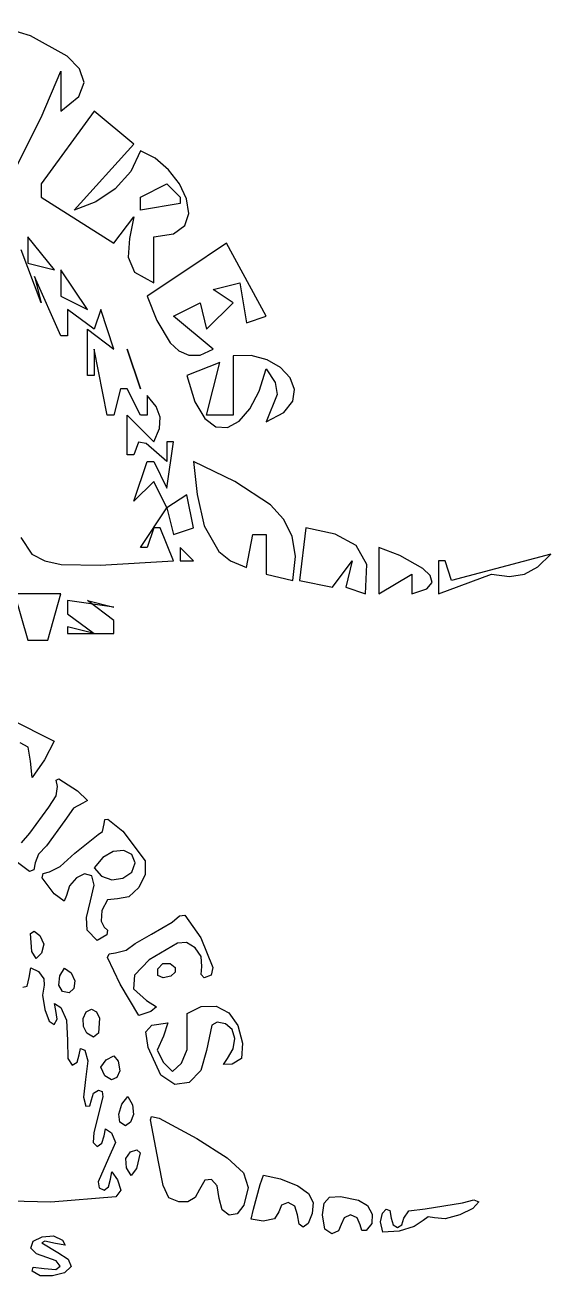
# Model space of a CAD drawing. Extents: x 1 to 59.9, y 7 to 57.7.
# Drawn here: x 38.9 to 59.9, y 7.1 to 57.1 of the extents above; entities that cross this region are included whole.
import ezdxf

# ---------------------------------------------------------------- set-up
doc = ezdxf.new("R2010")
doc.units = 0

msp = doc.modelspace()

# ---------------------------------------------------------------- linework, layer by layer
at = {"layer": 'Image'}
for p, q in [((39.116515, 56.691698), (37.682758, 57.129273)), ((40.580577, 55.880183), (39.116515, 56.691698)), ((41.068423, 55.377507), (40.580577, 55.880183)), ((39.534839, 53.425111), (40.328588, 55.277192)), ((40.328588, 55.277192), (40.328588, 53.689694)), ((41.257187, 54.833318), (41.068423, 55.377507)), ((41.044648, 54.264939), (41.257187, 54.833318)), ((40.328588, 53.689694), (41.044648, 54.264939)), ((41.651503, 53.689694), (39.534839, 50.779281)), ((43.239001, 52.366779), (41.651503, 53.689694)), ((38.476507, 51.308447), (39.534839, 53.425111)), ((40.857754, 49.720949), (43.239001, 52.366779)), ((43.503584, 52.102196), (43.11433, 51.269269)), ((44.095574, 51.80398), (43.503584, 52.102196)), ((44.631566, 51.340518), (44.095574, 51.80398)), ((43.11433, 51.269269), (42.494711, 50.5833)), ((45.064439, 50.775614), (44.631566, 51.340518)), ((39.534839, 50.779281), (39.534839, 50.250115)), ((42.494711, 50.5833), (41.718072, 50.061467)), ((43.503584, 50.250115), (44.561916, 50.779281)), ((44.561916, 50.779281), (45.091082, 50.250115)), ((45.34707, 50.173071), (45.064439, 50.775614)), ((39.534839, 50.250115), (42.445252, 48.398034)), ((41.718072, 50.061467), (40.857754, 49.720949)), ((43.503584, 49.720949), (43.503584, 50.250115)), ((45.091082, 50.250115), (45.091082, 49.985532)), ((45.432339, 49.596696), (45.34707, 50.173071)), ((45.091082, 49.985532), (43.503584, 49.720949)), ((45.273122, 49.110292), (45.432339, 49.596696)), ((42.445252, 48.398034), (43.239001, 49.456366)), ((43.239001, 49.456366), (43.073307, 48.58587)), ((44.8223, 48.777664), (45.273122, 49.110292)), ((39.005673, 48.662617), (39.005673, 47.604285)), ((40.064005, 47.339702), (39.005673, 48.662617)), ((43.073307, 48.58587), (43.016424, 47.838094)), ((44.03275, 48.662617), (44.8223, 48.777664)), ((44.03275, 46.810536), (44.03275, 48.662617)), ((39.534839, 46.016787), (38.74109, 48.133451)), ((46.943163, 48.398034), (45.355665, 47.339702)), ((48.530661, 45.487621), (46.943163, 48.398034)), ((39.005673, 47.604285), (40.064005, 47.339702)), ((43.016424, 47.838094), (43.269267, 47.237997)), ((40.328588, 44.693872), (39.270256, 47.075119)), ((39.270256, 47.075119), (39.534839, 46.016787)), ((40.328588, 47.339702), (40.328588, 46.28137)), ((41.38692, 45.752204), (40.328588, 47.339702)), ((43.269267, 47.237997), (44.03275, 46.810536)), ((45.355665, 47.339702), (43.768167, 46.28137)), ((46.413997, 46.545953), (47.472329, 46.810536)), ((47.207746, 46.016787), (46.413997, 46.545953)), ((47.472329, 46.810536), (47.736912, 45.223038)), ((40.328588, 46.28137), (41.38692, 45.752204)), ((43.768167, 46.28137), (44.156975, 45.307862)), ((41.651503, 44.958455), (40.593171, 45.752204)), ((40.593171, 45.752204), (40.593171, 44.693872)), ((41.916086, 45.752204), (41.651503, 44.958455)), ((42.445252, 44.164706), (41.916086, 45.752204)), ((44.826499, 45.487621), (45.884831, 46.016787)), ((45.884831, 46.016787), (46.149414, 44.958455)), ((46.149414, 44.958455), (47.207746, 46.016787)), ((44.156975, 45.307862), (44.696918, 44.411439)), ((46.413997, 44.164706), (44.826499, 45.487621)), ((47.736912, 45.223038), (48.530661, 45.487621)), ((40.593171, 44.693872), (40.328588, 44.693872)), ((41.38692, 43.106374), (41.38692, 44.958455)), ((41.38692, 44.958455), (42.445252, 44.164706)), ((42.180669, 41.518876), (41.651503, 44.164706)), ((41.651503, 44.164706), (41.651503, 43.106374)), ((42.974418, 44.164706), (43.503584, 42.577208)), ((43.503584, 42.577208), (42.974418, 44.164706)), ((44.696918, 44.411439), (45.037923, 44.094858)), ((45.037923, 44.094858), (45.433943, 43.920816)), ((45.890719, 43.930402), (46.413997, 44.164706)), ((46.67858, 43.63554), (45.355665, 43.106374)), ((45.433943, 43.920816), (45.890719, 43.930402)), ((46.149414, 41.518876), (46.67858, 43.63554)), ((47.923512, 43.913044), (47.207746, 43.900123)), ((47.207746, 43.900123), (47.207746, 41.518876)), ((48.571165, 43.742264), (47.923512, 43.913044)), ((49.106134, 43.430541), (48.571165, 43.742264)), ((41.651503, 43.106374), (41.38692, 43.106374)), ((45.355665, 43.106374), (45.674675, 42.060185)), ((48.247404, 42.485039), (48.530661, 43.370957)), ((48.530661, 43.370957), (48.885587, 42.82807)), ((49.483844, 43.020633), (49.106134, 43.430541)), ((42.709835, 42.577208), (42.445252, 41.518876)), ((42.974418, 42.577208), (42.709835, 42.577208)), ((43.503584, 41.518876), (42.974418, 42.577208)), ((48.885587, 42.82807), (48.964296, 42.349767)), ((49.659725, 42.555296), (49.483844, 43.020633)), ((49.589203, 42.077289), (49.659725, 42.555296)), ((44.130868, 41.864071), (43.768167, 42.312625)), ((43.768167, 42.312625), (43.768167, 41.518876)), ((45.674675, 42.060185), (46.070642, 41.387047)), ((47.876976, 41.778101), (48.247404, 42.485039)), ((48.964296, 42.349767), (48.530661, 41.254293)), ((49.227705, 41.629369), (49.589203, 42.077289)), ((44.295907, 41.442252), (44.130868, 41.864071)), ((47.446732, 41.282487), (47.876976, 41.778101)), ((48.530661, 41.254293), (49.227705, 41.629369)), ((42.445252, 41.518876), (42.180669, 41.518876)), ((42.974418, 39.931378), (42.974418, 41.518876)), ((42.974418, 41.518876), (44.03275, 40.460544)), ((43.768167, 41.518876), (43.503584, 41.518876)), ((44.263221, 40.992598), (44.295907, 41.442252)), ((46.070642, 41.387047), (46.51621, 41.054615)), ((47.207746, 41.518876), (46.149414, 41.518876)), ((46.51621, 41.054615), (46.984025, 41.030544)), ((46.984025, 41.030544), (47.446732, 41.282487)), ((44.03275, 40.460544), (44.263221, 40.992598)), ((43.424223, 40.444948), (43.239001, 39.931378)), ((43.736086, 40.39544), (43.424223, 40.444948)), ((44.561916, 39.666795), (43.736086, 40.39544)), ((44.561916, 38.608463), (44.826499, 40.460544)), ((44.826499, 40.460544), (44.561916, 40.460544)), ((44.561916, 40.460544), (44.561916, 39.666795)), ((43.239001, 39.931378), (42.974418, 39.931378)), ((43.239001, 38.079297), (43.768167, 39.666795)), ((43.768167, 39.666795), (44.03275, 39.666795)), ((44.03275, 39.666795), (44.561916, 38.608463)), ((45.620248, 39.666795), (45.776145, 38.347857)), ((47.280034, 38.873093), (45.620248, 39.666795)), ((44.03275, 38.873046), (43.239001, 38.079297)), ((44.561916, 37.814714), (44.03275, 38.873046)), ((48.69452, 37.939873), (47.280034, 38.873093)), ((45.355665, 38.34388), (44.561916, 37.814714)), ((45.620248, 37.020965), (45.355665, 38.34388)), ((45.776145, 38.347857), (46.044742, 37.094781)), ((43.503584, 36.227216), (44.561916, 37.814714)), ((44.561916, 37.814714), (44.826499, 36.756382)), ((49.216135, 37.362304), (48.69452, 37.939873)), ((46.044742, 37.094781), (46.630258, 36.069379)), ((49.564056, 36.67949), (49.216135, 37.362304)), ((38.727777, 36.632865), (39.165118, 35.96998)), ((44.03275, 37.020965), (43.768167, 36.227216)), ((44.297333, 37.020965), (44.03275, 37.020965)), ((44.826499, 35.69805), (44.297333, 37.020965)), ((44.826499, 36.756382), (45.620248, 37.020965)), ((47.736912, 35.433467), (48.001495, 36.756382)), ((48.001495, 36.756382), (48.530661, 36.756382)), ((48.530661, 36.756382), (48.530661, 35.168884)), ((49.700827, 35.867974), (49.564056, 36.67949)), ((50.118159, 37.020965), (49.853576, 34.904301)), ((51.287719, 36.766838), (50.118159, 37.020965)), ((52.1259, 36.316364), (51.287719, 36.766838)), ((43.768167, 36.227216), (43.503584, 36.227216)), ((45.091082, 36.227216), (45.091082, 35.69805)), ((45.620248, 35.69805), (45.091082, 36.227216)), ((46.630258, 36.069379), (47.105679, 35.692624)), ((52.555522, 35.556733), (52.1259, 36.316364)), ((53.028572, 36.227216), (53.028572, 34.375135)), ((53.866021, 35.913363), (53.028572, 36.227216)), ((39.165118, 35.96998), (39.685912, 35.697755)), ((39.685912, 35.697755), (40.341693, 35.552626)), ((40.341693, 35.552626), (41.895029, 35.525595)), ((41.895029, 35.525595), (44.826499, 35.69805)), ((45.091082, 35.69805), (45.620248, 35.69805)), ((47.105679, 35.692624), (47.736912, 35.433467)), ((49.588993, 34.904301), (49.700827, 35.867974)), ((51.176491, 34.639718), (51.97024, 35.69805)), ((51.97024, 35.69805), (51.705657, 34.639718)), ((52.499406, 34.375135), (52.555522, 35.556733)), ((54.789785, 35.39495), (53.866021, 35.913363)), ((55.674402, 35.69805), (55.409819, 35.69805)), ((55.409819, 35.69805), (55.409819, 34.375135)), ((55.938985, 34.904301), (55.674402, 35.69805)), ((59.90773, 35.962633), (55.938985, 34.904301)), ((59.379893, 35.454711), (59.90773, 35.962633)), ((48.530661, 35.168884), (49.588993, 34.904301)), ((53.028572, 34.375135), (54.351487, 35.168884)), ((54.351487, 35.168884), (54.351487, 34.375135)), ((55.085225, 35.108305), (54.789785, 35.39495)), ((55.163671, 34.829649), (55.085225, 35.108305)), ((55.409819, 34.375135), (57.526483, 35.168884)), ((57.526483, 35.168884), (58.249254, 35.067809)), ((58.249254, 35.067809), (58.847063, 35.159761)), ((58.847063, 35.159761), (59.379893, 35.454711)), ((49.853576, 34.904301), (51.176491, 34.639718)), ((51.705657, 34.639718), (52.499406, 34.375135)), ((54.351487, 34.375135), (54.945599, 34.578689)), ((54.945599, 34.578689), (55.163671, 34.829649)), ((38.476507, 34.375135), (39.005673, 32.523054)), ((40.328588, 34.375135), (38.476507, 34.375135)), ((39.799422, 32.523054), (40.328588, 34.375135)), ((40.593171, 34.110552), (40.593171, 33.581386)), ((42.445252, 33.845969), (40.593171, 34.110552)), ((42.445252, 33.316803), (41.38692, 34.110552)), ((41.38692, 34.110552), (42.445252, 33.845969)), ((40.593171, 33.581386), (41.651503, 32.787637)), ((41.651503, 32.787637), (40.593171, 33.05222)), ((40.593171, 33.05222), (40.593171, 32.787637)), ((42.445252, 32.787637), (42.445252, 33.316803)), ((40.593171, 32.787637), (42.445252, 32.787637)), ((39.005673, 32.523054), (39.799422, 32.523054)), ((38.283903, 29.379229), (40.05989, 28.484856)), ((39.017526, 28.241471), (38.69201, 28.411476)), ((39.107164, 27.684024), (39.017526, 28.241471)), ((40.05989, 28.484856), (39.675411, 27.741354)), ((39.17675, 27.032322), (39.107164, 27.684024)), ((39.675411, 27.741354), (39.17675, 27.032322)), ((40.13825, 26.921005), (40.246164, 26.973987)), ((40.191007, 26.677185), (40.13825, 26.921005)), ((40.139434, 26.302087), (40.191007, 26.677185)), ((40.246164, 26.973987), (40.98228, 26.498809)), ((39.842652, 25.850538), (40.139434, 26.302087)), ((40.98228, 26.498809), (41.388482, 26.108478)), ((41.388482, 26.108478), (41.203423, 25.999776)), ((39.0792, 24.79885), (39.842652, 25.850538)), ((40.822629, 25.798213), (40.487443, 25.313604)), ((41.203423, 25.999776), (40.822629, 25.798213)), ((40.487443, 25.313604), (39.744243, 24.301386)), ((41.98135, 24.875849), (42.048433, 25.17315)), ((42.048433, 25.17315), (42.082873, 25.344925)), ((42.082873, 25.344925), (42.202415, 25.359657)), ((42.202415, 25.359657), (42.794112, 24.879701)), ((38.754218, 24.413453), (39.0792, 24.79885)), ((40.885188, 24.00364), (41.820066, 24.752193)), ((41.820066, 24.752193), (41.98135, 24.875849)), ((42.794112, 24.879701), (43.688114, 23.697976)), ((39.744243, 24.301386), (39.433142, 23.96533)), ((42.417797, 24.073296), (41.995812, 23.831262)), ((42.840428, 24.106304), (42.417797, 24.073296)), ((43.165803, 23.946838), (42.840428, 24.106304)), ((39.06651, 23.275677), (38.430437, 23.754123)), ((39.303746, 23.615214), (39.242074, 23.34207)), ((39.433142, 23.96533), (39.303746, 23.615214)), ((40.294356, 23.474977), (40.885188, 24.00364)), ((41.995812, 23.831262), (41.651502, 23.415705)), ((43.153698, 23.246088), (43.296018, 23.611449)), ((43.296018, 23.611449), (43.165803, 23.946838)), ((43.296018, 23.611449), (43.296018, 23.611449)), ((43.688114, 23.697976), (43.688921, 23.154914)), ((39.242074, 23.34207), (39.06651, 23.275677)), ((39.57407, 23.011294), (39.621716, 23.190957)), ((39.621716, 23.190957), (39.865969, 23.25509)), ((39.865969, 23.25509), (40.294356, 23.474977)), ((41.274519, 23.175228), (40.942519, 23.016268)), ((41.557914, 23.096864), (41.274519, 23.175228)), ((41.656504, 22.721248), (41.557914, 23.096864)), ((41.651502, 23.415705), (41.941607, 23.086363)), ((41.941607, 23.086363), (42.361152, 22.938828)), ((42.803629, 23.006976), (43.153698, 23.246088)), ((43.688921, 23.154914), (43.438897, 22.626447)), ((40.052297, 22.381781), (39.57407, 23.011294)), ((40.666571, 22.701529), (40.551332, 22.312555)), ((40.942519, 23.016268), (40.666571, 22.701529)), ((41.506524, 22.096264), (41.656504, 22.721248)), ((42.361152, 22.938828), (42.803629, 23.006976)), ((43.438897, 22.626447), (43.038949, 22.252653)), ((40.458633, 22.085085), (40.052297, 22.381781)), ((40.551332, 22.312555), (40.458633, 22.085085)), ((41.349269, 21.436135), (41.506524, 22.096264)), ((42.190774, 22.135063), (41.964404, 21.715725)), ((42.589986, 22.173607), (42.190774, 22.135063)), ((43.038949, 22.252653), (42.589986, 22.173607)), ((41.964404, 21.715725), (41.928403, 21.280436)), ((45.067051, 21.502791), (45.283805, 21.5225)), ((45.283805, 21.5225), (45.913564, 20.616719)), ((41.375995, 20.921473), (41.349269, 21.436135)), ((41.928403, 21.280436), (42.056354, 21.050505)), ((42.056354, 21.050505), (42.184847, 20.923809)), ((43.950364, 20.759919), (44.778172, 21.244005)), ((44.778172, 21.244005), (45.067051, 21.502791)), ((39.104489, 20.791314), (39.254249, 20.883288)), ((39.168873, 20.072508), (39.104489, 20.791314)), ((39.254249, 20.883288), (39.485732, 20.716533)), ((39.485732, 20.716533), (39.637986, 20.365894)), ((41.776359, 20.510404), (41.375995, 20.921473)), ((41.375995, 20.921473), (41.375995, 20.921473)), ((42.15576, 20.74285), (41.776359, 20.510404)), ((42.184847, 20.923809), (42.15576, 20.74285)), ((43.296018, 20.385645), (43.950364, 20.759919)), ((45.913564, 20.616719), (46.400961, 19.429219)), ((39.341628, 19.794373), (39.168873, 20.072508)), ((39.168873, 20.072508), (39.168873, 20.072508)), ((39.637986, 20.365894), (39.552412, 20.009993)), ((42.501343, 20.011369), (42.934451, 20.121313)), ((42.934451, 20.121313), (43.296018, 20.385645)), ((44.983436, 20.410812), (43.856203, 19.741469)), ((45.34747, 20.433143), (44.983436, 20.410812)), ((45.693252, 20.22302), (45.34747, 20.433143)), ((45.927431, 19.870936), (45.693252, 20.22302)), ((39.552412, 20.009993), (39.341628, 19.794373)), ((42.190594, 19.825469), (42.251295, 19.980643)), ((42.696309, 18.763783), (42.190594, 19.825469)), ((42.251295, 19.980643), (42.501343, 20.011369)), ((43.856203, 19.741469), (43.266498, 19.121438)), ((44.19781, 19.371821), (44.398429, 19.585326)), ((44.398429, 19.585326), (44.687579, 19.595193)), ((44.687579, 19.595193), (44.8923, 19.436058)), ((45.956654, 19.467386), (45.927431, 19.870936)), ((38.980933, 18.689966), (39.054229, 19.029088)), ((39.054229, 19.029088), (39.123849, 19.413621)), ((39.123849, 19.413621), (39.425756, 19.265059)), ((39.425756, 19.265059), (39.646877, 18.980513)), ((40.248511, 18.723295), (40.285244, 19.09987)), ((40.285244, 19.09987), (40.472787, 19.409605)), ((40.472787, 19.409605), (40.735947, 19.21626)), ((40.735947, 19.21626), (40.878852, 18.893542)), ((43.266498, 19.121438), (43.226162, 18.572688)), ((44.198843, 19.114866), (44.19781, 19.371821)), ((44.19781, 19.371821), (44.19781, 19.371821)), ((44.41195, 19.013301), (44.198843, 19.114866)), ((44.724345, 19.081483), (44.41195, 19.013301)), ((44.894509, 19.243612), (44.724345, 19.081483)), ((44.8923, 19.436058), (44.894509, 19.243612)), ((45.934899, 19.146688), (45.956654, 19.467386)), ((46.04934, 19.013301), (45.934899, 19.146688)), ((46.330506, 19.119163), (46.04934, 19.013301)), ((46.400961, 19.429219), (46.330506, 19.119163)), ((38.804711, 18.638985), (38.980933, 18.689966)), ((39.656785, 18.729385), (39.59648, 18.318046)), ((39.646877, 18.980513), (39.656785, 18.729385)), ((40.391664, 18.465058), (40.248511, 18.723295)), ((40.838538, 18.59407), (40.660858, 18.417892)), ((40.878852, 18.893542), (40.838538, 18.59407)), ((43.440025, 17.516197), (42.696309, 18.763783)), ((42.696309, 18.763783), (42.696309, 18.763783)), ((43.226162, 18.572688), (43.74704, 18.11719)), ((39.59648, 18.318046), (39.685851, 17.753309)), ((40.660858, 18.417892), (40.391664, 18.465058)), ((40.391664, 18.465058), (40.391664, 18.465058)), ((43.74704, 18.11719), (44.142256, 17.853983)), ((39.685851, 17.753309), (39.861919, 17.281188)), ((40.129433, 17.711288), (40.07314, 17.996776)), ((40.07314, 17.996776), (40.317867, 17.825183)), ((40.171654, 17.368909), (40.129433, 17.711288)), ((40.317867, 17.825183), (40.544601, 17.324472)), ((41.221434, 17.391002), (41.335492, 17.655394)), ((41.335492, 17.655394), (41.5494, 17.765715)), ((41.5494, 17.765715), (41.745617, 17.662162)), ((41.745617, 17.662162), (41.873604, 17.40983)), ((43.913769, 17.673164), (43.440025, 17.516197)), ((44.142256, 17.853983), (43.913769, 17.673164)), ((45.3706, 16.880031), (45.373264, 17.592137)), ((45.373264, 17.592137), (45.929328, 17.871554)), ((45.929328, 17.871554), (46.533235, 17.883587)), ((46.533235, 17.883587), (47.03596, 17.620127)), ((47.03596, 17.620127), (47.399322, 17.115057)), ((39.861919, 17.281188), (40.061703, 17.147697)), ((40.061703, 17.147697), (40.171654, 17.368909)), ((40.544601, 17.324472), (40.585027, 16.515219)), ((41.225982, 17.072398), (41.221434, 17.391002)), ((41.367893, 16.799442), (41.225982, 17.072398)), ((41.873604, 17.40983), (41.824344, 16.80879)), ((43.714742, 16.85216), (43.962807, 17.123903)), ((43.962807, 17.123903), (44.60007, 17.223877)), ((44.60007, 17.223877), (44.425941, 16.688746)), ((46.360015, 17.124325), (46.149115, 16.114646)), ((46.574634, 17.249783), (46.360015, 17.124325)), ((46.903263, 17.180598), (46.574634, 17.249783)), ((47.171058, 16.951915), (46.903263, 17.180598)), ((47.399322, 17.115057), (47.585139, 16.402258)), ((40.585027, 16.515219), (40.607868, 15.796839)), ((41.623892, 16.647764), (41.367893, 16.79945)), ((41.367893, 16.79945), (41.367893, 16.799442)), ((41.824344, 16.80879), (41.623892, 16.647764)), ((43.807158, 16.226411), (43.714742, 16.85216)), ((44.425941, 16.688746), (44.172782, 16.126743)), ((45.373527, 16.157811), (45.3706, 16.880031)), ((47.275465, 16.588877), (47.171058, 16.951915)), ((47.212057, 16.175371), (47.275465, 16.588877)), ((41.050365, 15.944201), (41.112744, 16.194477)), ((41.112744, 16.194477), (41.287624, 16.131121)), ((41.287624, 16.131121), (41.40162, 15.701617)), ((44.314157, 15.121613), (43.807158, 16.226411)), ((44.172782, 16.126743), (44.4202, 15.6283)), ((45.148234, 15.603932), (45.373527, 16.157811)), ((46.149115, 16.114646), (45.917181, 15.312853)), ((46.976405, 15.795281), (47.212057, 16.175371)), ((47.585139, 16.402258), (47.542551, 15.796707)), ((40.607868, 15.796839), (40.781768, 15.520022)), ((40.781768, 15.520022), (40.971464, 15.644625)), ((40.971464, 15.644625), (41.050365, 15.944201)), ((41.40162, 15.701617), (41.313606, 14.957061)), ((41.927106, 15.440443), (42.140976, 15.742843)), ((42.140976, 15.742843), (42.443183, 15.898542)), ((42.443183, 15.898542), (42.620001, 15.690943)), ((42.620001, 15.690943), (42.676506, 15.302345)), ((44.4202, 15.6283), (44.790686, 15.274815)), ((44.790686, 15.274815), (45.148234, 15.603932)), ((46.823988, 15.554064), (46.976405, 15.795281)), ((47.163542, 15.56711), (46.823988, 15.554064)), ((47.542551, 15.796707), (47.163542, 15.56711)), ((42.08571, 15.10087), (41.927106, 15.440443)), ((42.346053, 14.937391), (42.08571, 15.10087)), ((42.08571, 15.10087), (42.08571, 15.10087)), ((42.564088, 15.027856), (42.346053, 14.937391)), ((42.676506, 15.302345), (42.564088, 15.027856)), ((44.314168, 15.121623), (44.314157, 15.121613)), ((44.877342, 14.750121), (44.314168, 15.121623)), ((45.917181, 15.312853), (45.452468, 14.835938)), ((41.313606, 14.957061), (41.225916, 14.247266)), ((41.630639, 14.407685), (41.825963, 14.521954)), ((41.825963, 14.521954), (41.968826, 14.474654)), ((45.452468, 14.835938), (44.877342, 14.750121)), ((41.225916, 14.247266), (41.325856, 13.882108)), ((41.483732, 13.898804), (41.549397, 14.132953)), ((41.549397, 14.132953), (41.630639, 14.407685)), ((41.994832, 14.255467), (41.647005, 12.837714)), ((41.968826, 14.474654), (41.994832, 14.255467)), ((42.766699, 13.958604), (43.002608, 14.268455)), ((43.002608, 14.268455), (43.187611, 13.943814)), ((41.325856, 13.882108), (41.483732, 13.898804)), ((42.641679, 13.569719), (42.766699, 13.958604)), ((42.686885, 13.250691), (42.641679, 13.569719)), ((43.231701, 13.554621), (43.112634, 13.239731)), ((43.187611, 13.943814), (43.231701, 13.554621)), ((42.905874, 13.103603), (42.686885, 13.250696)), ((42.686885, 13.250696), (42.686885, 13.250691)), ((43.112634, 13.239731), (42.905874, 13.103603)), ((43.908859, 13.341935), (43.946225, 13.47466)), ((44.225181, 11.652549), (43.908859, 13.341935)), ((43.946225, 13.47466), (44.253056, 13.399632)), ((44.253056, 13.399632), (45.756386, 12.593385)), ((41.647005, 12.837714), (41.609733, 12.429489)), ((41.966586, 12.400903), (42.04843, 12.70048)), ((42.04843, 12.70048), (42.110809, 12.974625)), ((42.110809, 12.974625), (42.350298, 12.822791)), ((42.350298, 12.822791), (42.501629, 12.434058)), ((45.756386, 12.593385), (46.969654, 11.823267)), ((41.609733, 12.429489), (41.769811, 12.2763)), ((41.769811, 12.2763), (41.966586, 12.400903)), ((42.501629, 12.434058), (42.225542, 11.798699)), ((42.917893, 11.793385), (43.10043, 12.061258)), ((43.10043, 12.061258), (43.353361, 12.1378)), ((43.490915, 12.019556), (43.350853, 11.385119)), ((43.353361, 12.1378), (43.490915, 12.019556)), ((42.225542, 11.798699), (41.818339, 10.858348)), ((42.950467, 11.418149), (42.917893, 11.793385)), ((44.408127, 10.717592), (44.225181, 11.652549)), ((46.969654, 11.823267), (47.61862, 11.219547)), ((42.305536, 10.966337), (42.354687, 11.260491)), ((42.354687, 11.260491), (42.584078, 10.936622)), ((43.130215, 11.10841), (42.950467, 11.418149)), ((42.950467, 11.418149), (42.950467, 11.418149)), ((43.350853, 11.385119), (43.130215, 11.10841)), ((47.61862, 11.219547), (47.80634, 10.635983)), ((48.286358, 10.749855), (48.415979, 11.128952)), ((48.415979, 11.128952), (49.097289, 10.983003)), ((41.818339, 10.858348), (41.853126, 10.613275)), ((41.853126, 10.613275), (42.04843, 10.529682)), ((42.04843, 10.529682), (42.22688, 10.65795)), ((42.22688, 10.65795), (42.305536, 10.966337)), ((42.723024, 10.524275), (42.514112, 10.254273)), ((42.584078, 10.936622), (42.723024, 10.524275)), ((44.644116, 10.221647), (44.408127, 10.717592)), ((45.87036, 10.556008), (45.693594, 10.233708)), ((46.074955, 10.920666), (45.87036, 10.556008)), ((46.338452, 10.951942), (46.074955, 10.920666)), ((46.563978, 10.694617), (46.338452, 10.951942)), ((46.654661, 10.193471), (46.563978, 10.694617)), ((47.80634, 10.635983), (47.63587, 9.926338)), ((48.028064, 9.76477), (48.286358, 10.749855)), ((49.097289, 10.983003), (49.790233, 10.702283)), ((49.790233, 10.702283), (50.216115, 10.3959)), ((39.919794, 10.038555), (37.557123, 10.109583)), ((42.514112, 10.254273), (39.919794, 10.038555)), ((45.034587, 10.054016), (44.644116, 10.221647)), ((45.399708, 10.062207), (45.034587, 10.054016)), ((45.693594, 10.233708), (45.399708, 10.062207)), ((46.766759, 9.742206), (46.654661, 10.193471)), ((46.654661, 10.193471), (46.654661, 10.193471)), ((49.409185, 10.030689), (49.144854, 9.920746)), ((49.674297, 9.885138), (49.409185, 10.030689)), ((50.216115, 10.3959), (50.400941, 10.035457)), ((50.400941, 10.035457), (50.370719, 9.592558)), ((50.84298, 9.999665), (51.064959, 10.238708)), ((51.064959, 10.238708), (51.503903, 10.272046)), ((51.503903, 10.272046), (52.216251, 10.122939)), ((52.216251, 10.122939), (52.571837, 9.908297)), ((54.882317, 9.781172), (56.37942, 10.024514)), ((56.37942, 10.024514), (56.831444, 10.133784)), ((57.019454, 10.054785), (56.791179, 9.788603)), ((56.831444, 10.133784), (57.019454, 10.054785)), ((47.043659, 9.526571), (46.766759, 9.742206)), ((47.371362, 9.577603), (47.043659, 9.526571)), ((47.63587, 9.926338), (47.371362, 9.577603)), ((47.925744, 9.366641), (48.028064, 9.76477)), ((49.034911, 9.656416), (48.867102, 9.381426)), ((49.144854, 9.920746), (49.034911, 9.656416)), ((49.783461, 9.531657), (49.674297, 9.885138)), ((49.849679, 9.158441), (49.783461, 9.531657)), ((49.783461, 9.531657), (49.783461, 9.531657)), ((50.370719, 9.592558), (50.202337, 9.195013)), ((50.781529, 9.531657), (50.84298, 9.999665)), ((50.875098, 8.970242), (50.781529, 9.531657)), ((50.781529, 9.531657), (50.781529, 9.531657)), ((51.904356, 9.531657), (51.640023, 9.421713)), ((52.168688, 9.417387), (51.904356, 9.531657)), ((52.571837, 9.908297), (52.760222, 9.564606)), ((52.760222, 9.564606), (52.754595, 9.196313)), ((53.09364, 9.25362), (53.180139, 9.610041)), ((53.180139, 9.610041), (53.326735, 9.770576)), ((53.326735, 9.770576), (53.464928, 9.710953)), ((53.464928, 9.710953), (53.526215, 9.406898)), ((54.02525, 9.406898), (54.230474, 9.691553)), ((54.230474, 9.691553), (54.882317, 9.781172)), ((56.264098, 9.53584), (55.674831, 9.382561)), ((56.791179, 9.788603), (56.264098, 9.53584)), ((48.402338, 9.282139), (47.925744, 9.366641)), ((48.867102, 9.381426), (48.402338, 9.282139)), ((50.00898, 9.048267), (49.849679, 9.158441)), ((50.202337, 9.195013), (50.00898, 9.048267)), ((51.530079, 9.15738), (51.420136, 8.893048)), ((51.640023, 9.421713), (51.530079, 9.15738)), ((52.278632, 9.142654), (52.168688, 9.417387)), ((52.351927, 8.913224), (52.278632, 9.142654)), ((52.754595, 9.196313), (52.528147, 8.907863)), ((53.194652, 8.842878), (53.09364, 9.25362)), ((53.09364, 9.25362), (53.09364, 9.25362)), ((53.526215, 9.406898), (53.599511, 9.142566)), ((53.599511, 9.142566), (53.775733, 9.032621)), ((53.775733, 9.032621), (53.951954, 9.142566)), ((54.444014, 9.07559), (53.839069, 8.883103)), ((53.951954, 9.142566), (54.02525, 9.406898)), ((54.79588, 9.317863), (54.444014, 9.07559)), ((55.003019, 9.460909), (54.79588, 9.317863)), ((55.259998, 9.41483), (55.003019, 9.460909)), ((55.674831, 9.382561), (55.259998, 9.41483)), ((39.213531, 8.480151), (39.574377, 8.659395)), ((39.574377, 8.659395), (40.025967, 8.691653)), ((40.025967, 8.691653), (40.389309, 8.530329)), ((40.389309, 8.530329), (40.498107, 8.327017)), ((51.155805, 8.783104), (50.875098, 8.970242)), ((51.420136, 8.893048), (51.155805, 8.783104)), ((52.528147, 8.907863), (52.351927, 8.913224)), ((53.839069, 8.883103), (53.194652, 8.842878)), ((39.122417, 8.200518), (39.213531, 8.480151)), ((39.34915, 7.971773), (39.122417, 8.200518)), ((39.688854, 8.480907), (39.568254, 8.412956)), ((39.568254, 8.412956), (40.197336, 8.026844)), ((40.114677, 8.397598), (39.688854, 8.480907)), ((40.498107, 8.327017), (40.114677, 8.397598)), ((40.197336, 8.026844), (40.622281, 7.76273)), ((39.759946, 7.830063), (39.34915, 7.971773)), ((40.14264, 7.697607), (39.759946, 7.830063)), ((40.301814, 7.491116), (40.14264, 7.697607)), ((40.622281, 7.76273), (40.739509, 7.471606)), ((39.181644, 7.281704), (39.212403, 7.448485)), ((39.499816, 7.104147), (39.181644, 7.281704)), ((39.181644, 7.281704), (39.181644, 7.281704)), ((39.212403, 7.448485), (39.657116, 7.393712)), ((39.994139, 7.092291), (39.499816, 7.104147)), ((39.657116, 7.393712), (40.123228, 7.348529)), ((40.471681, 7.222616), (39.994139, 7.092291)), ((40.123228, 7.348529), (40.301814, 7.491116)), ((40.739509, 7.471606), (40.471681, 7.222616))]:
    msp.add_line(p, q, dxfattribs=at)

doc.saveas('drawing.dxf')
